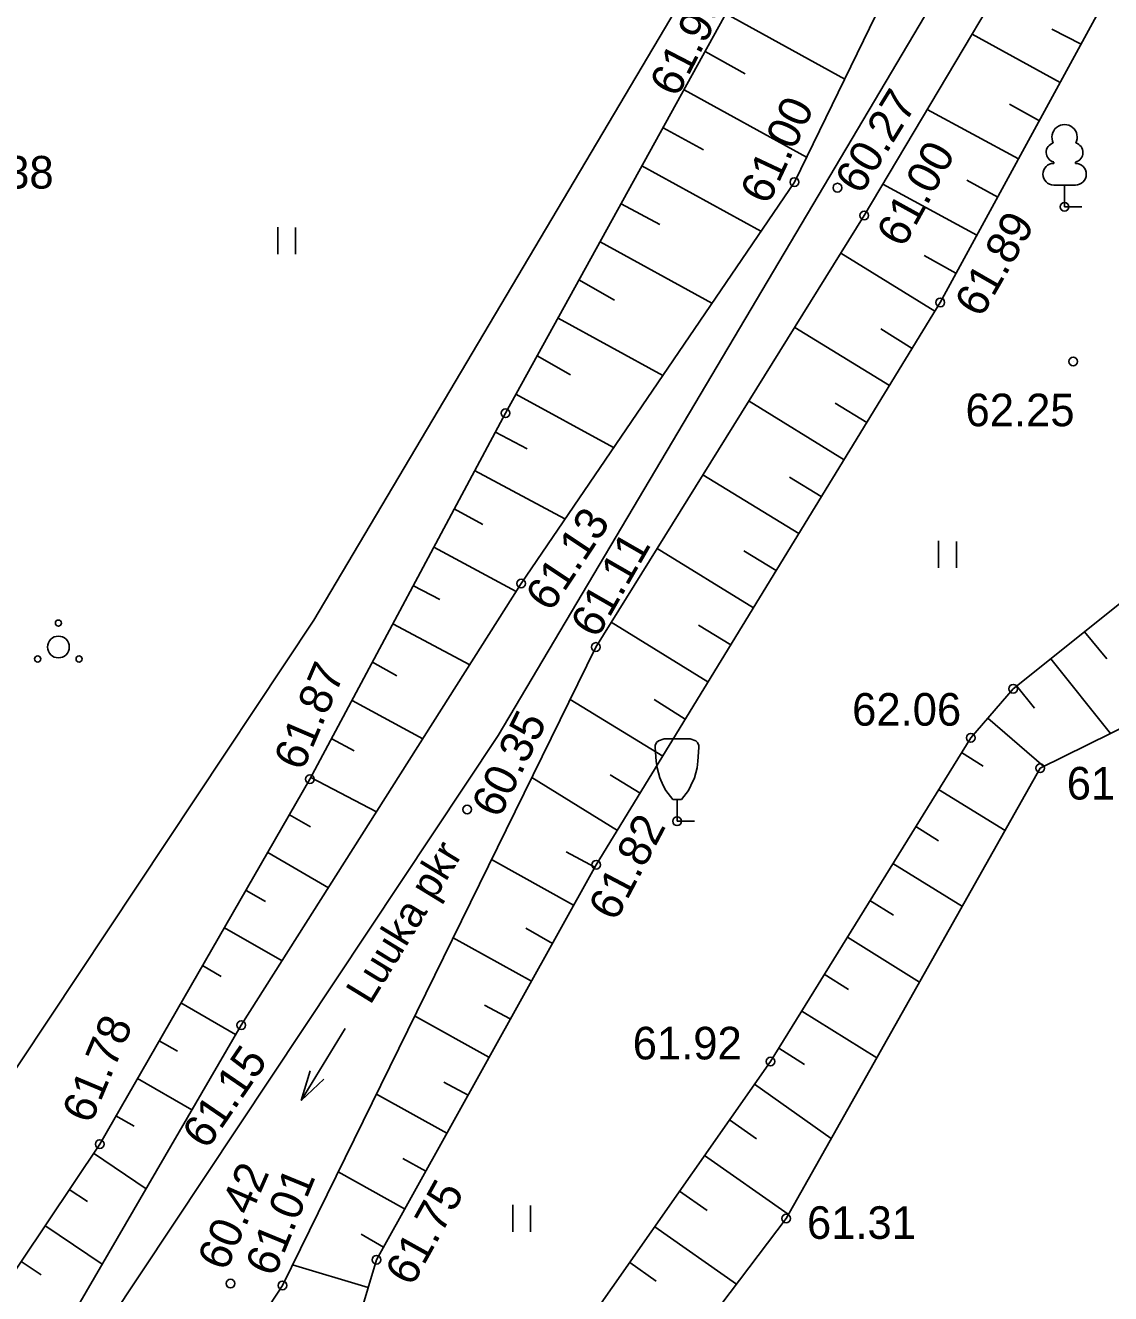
# Model space of a CAD drawing. Extents: x 631971 to 635284, y 6450547 to 6453247.
# Drawn here: x 633599.03 to 633624.01, y 6451726.2 to 6451755.38 of the extents above; entities that cross this region are included whole.
import ezdxf

# ---------------------------------------------------------------- set-up
doc = ezdxf.new("R2010")
doc.units = 0
for name, color, linetype in [('Default', 7, 'Continuous'), ('Level 10', 7, 'Continuous'), ('Level 19', 7, 'Continuous'), ('Level 34', 7, 'Continuous'), ('Level 35', 7, 'Continuous'), ('Level 40', 7, 'Continuous'), ('Level 41', 7, 'Continuous'), ('Level 42', 7, 'Continuous'), ('Level 54', 7, 'Continuous'), ('Level 59', 7, 'Continuous'), ('PR_elekter', 7, 'Continuous')]:
    doc.layers.add(name, color=color, linetype=linetype)

# ---------------------------------------------------------------- blocks, each defined once
blk = doc.blocks.new('POINT_DISPLAY')
at = {"layer": 'Default'}
blk.add_line((0, 0), (0, 0), dxfattribs=at)
blk = doc.blocks.new('PUNKT')
at = {"layer": 'PR_elekter'}
blk.add_circle((0, 0), 10000, dxfattribs=at)
blk.add_circle((0, 0), 10000, dxfattribs=at)
blk = doc.blocks.new('VKITPU')
at = {"layer": 'Level 10'}
for p, q in [((-30000, 190000), (30000, 190000)), ((-10000, 50000), (10000, 50000)), ((0, 0), (0, 50000)), ((0, 0), (40000, 0))]:
    blk.add_line(p, q, dxfattribs=at)
for points in [[(-10000, 50000), (-26000, 71000), (-32000, 82000), (-40000, 100000), (-46000, 123000), (-48000, 138000), (-50000, 170000), (-50000, 174000), (-47000, 181000), (-43000, 185000), (-30000, 190000)], [(10000, 50000), (26000, 71000), (32000, 82000), (40000, 100000), (46000, 123000), (48000, 138000), (50000, 170000), (50000, 174000), (47000, 181000), (43000, 185000), (30000, 190000)]]:
    blk.add_lwpolyline(points, dxfattribs=at)
blk = doc.blocks.new('VLAIPU')
at = {"layer": 'Level 10'}
for p, q in [((-25000, 103000), (-25000, 100000)), ((25000, 103000), (25000, 100000)), ((25000, 50000), (-25000, 50000)), ((0, 0), (0, 50000)), ((40000, 0), (0, 0))]:
    blk.add_line(p, q, dxfattribs=at)
for centre, radius, start, end in [((0, 160000), 29155, 332.5799, 207.4201), ((-20000, 125000), 22361, 105.2441, 257.079033), ((20000, 125000), 22361, 282.920967, 74.7559), ((-25000, 75000), 25000, 90.000006, 270), ((25000, 75000), 25000, 270, 89.999994)]:
    blk.add_arc(centre, radius, start, end, dxfattribs=at)
blk = doc.blocks.new('PUNKT_1')
at = {"layer": 'Default'}
blk.add_circle((0, 0), 10000, dxfattribs=at)
blk.add_circle((0, 0), 10000, dxfattribs=at)
blk = doc.blocks.new('VPQQSA_1')
at = {"layer": 'Level 10'}
for centre, radius in [((0, 55), 7.07), ((0, 0), 25), ((-47.6, -27.5), 7.07), ((47.6, -27.5), 7.07)]:
    blk.add_circle(centre, radius, dxfattribs=at)
blk = doc.blocks.new('VHEIN_')
at = {"layer": 'Level 41'}
for p, q in [((0, 62000), (0, 0)), ((41000, 61000), (41000, 0))]:
    blk.add_line(p, q, dxfattribs=at)
blk = doc.blocks.new('VTEESU')
at = {"layer": 'Default'}
for points in [[(0, 0), (0, 0)], [(0, 0), (0, 0)], [(0, 0), (0, 0)], [(0, 0), (194000, 0)], [(194000, 0), (125000, 19000)], [(194000, 0), (125000, -18000)]]:
    blk.add_lwpolyline(points, dxfattribs=at)

msp = doc.modelspace()

# ---------------------------------------------------------------- linework, layer by layer
at = {"layer": 'Level 19'}
msp.add_lwpolyline([(633620, 6451765.87), (633605.67, 6451741.7), (633588.74, 6451716.23), (633581.93, 6451712.89)], dxfattribs=at)
at = {"layer": 'Level 34'}
for points in [[(633641.06, 6451842.03), (633641.49, 6451832.74), (633640.79, 6451823.69), (633639.71, 6451817.6), (633640.47, 6451808.54), (633639.86, 6451799.56), (633639.92, 6451790.77), (633639.36, 6451785.7), (633636.16, 6451783.52), (633632.59, 6451780.08), (633627.88, 6451772.11), (633621.2, 6451760.95), (633616.73, 6451751.78), (633610.44, 6451742.54), (633604, 6451732.38), (633598.48, 6451722.89), (633593.48, 6451714.95), (633590.22, 6451712.7), (633585.03, 6451711.59)], [(633632.23, 6451775.72), (633628.16, 6451768.31), (633623.47, 6451759.64), (633618.34, 6451751.01), (633612.16, 6451741.08), (633604.95, 6451726.39), (633601.9, 6451721.75), (633599.97, 6451716.56), (633596.67, 6451712.85), (633597.26, 6451711.08), (633598.9, 6451710.78)], [(633684.08, 6451693.96), (633682.81, 6451697.6), (633680.77, 6451700.6), (633667.99, 6451711.66), (633660.27, 6451717.77), (633648.1, 6451727.06), (633639.8, 6451732.36), (633628.41, 6451741.26), (633622.39, 6451738.29)], [(633622.39, 6451738.29), (633616.54, 6451727.93), (633613.08, 6451723.36), (633612.61, 6451720.73), (633616.92, 6451717.28), (633625.39, 6451712.29), (633633.37, 6451706.4), (633643.29, 6451700.83), (633651.9, 6451694.57), (633660.98, 6451689.02)]]:
    msp.add_lwpolyline(points, dxfattribs=at)
at = {"layer": 'Level 40'}
msp.add_lwpolyline([(633647.48, 6452138.67), (633643.46, 6452138.36), (633633.85, 6452137.24), (633612.49, 6452130.89), (633593.53, 6452121.25), (633514.3, 6452061.5), (633269.02, 6451859.17), (633265.35, 6451856.15), (633316.98, 6451588.78), (633343.9, 6451596.99), (633370.86, 6451590.92), (633385.34, 6451594.3), (633405.3, 6451613.9), (633415.08, 6451621.47), (633421.45, 6451623.19), (633497.57, 6451665.9), (633592.16, 6451712.34), (633609.91, 6451739.04), (633640.64, 6451790.88), (633648.97, 6452118.07)], close=True, dxfattribs=at)
at = {"layer": 'Level 42'}
for p, q in [((633615.16, 6451755.65), (633617.89, 6451754.15)), ((633622.85, 6451754.07), (633620.82, 6451755.18)), ((633623.33, 6451754.95), (633622.66, 6451755.3)), ((633614.68, 6451754.78), (633615.6, 6451754.27)), ((633614.19, 6451753.9), (633617.01, 6451752.35)), ((633621.89, 6451752.31), (633619.79, 6451753.45)), ((633622.37, 6451753.19), (633621.68, 6451753.57)), ((633613.71, 6451753.03), (633614.64, 6451752.52)), ((633613.22, 6451752.15), (633615.96, 6451750.65)), ((633620.93, 6451750.56), (633618.77, 6451751.73)), ((633621.41, 6451751.43), (633620.7, 6451751.82)), ((633612.74, 6451751.28), (633613.63, 6451750.8)), ((633612.26, 6451750.4), (633614.83, 6451748.99)), ((633619.96, 6451748.81), (633617.8, 6451750.14)), ((633620.45, 6451749.68), (633619.72, 6451750.09)), ((633611.77, 6451749.53), (633612.59, 6451749.06)), ((633611.29, 6451748.65), (633613.7, 6451747.33)), ((633618.92, 6451747.1), (633616.74, 6451748.43)), ((633619.44, 6451747.95), (633618.72, 6451748.4)), ((633610.81, 6451747.78), (633611.58, 6451747.34)), ((633610.32, 6451746.9), (633612.57, 6451745.67)), ((633617.88, 6451745.39), (633615.69, 6451746.74)), ((633618.4, 6451746.25), (633617.67, 6451746.69)), ((633609.85, 6451746.02), (633610.58, 6451745.64)), ((633609.37, 6451745.14), (633611.45, 6451744.03)), ((633616.83, 6451743.69), (633614.62, 6451745.04)), ((633617.35, 6451744.54), (633616.62, 6451744.99)), ((633608.9, 6451744.26), (633609.56, 6451743.9)), ((633608.43, 6451743.38), (633610.33, 6451742.36)), ((633615.79, 6451741.98), (633613.57, 6451743.35)), ((633616.31, 6451742.84), (633615.57, 6451743.29)), ((633607.96, 6451742.49), (633608.57, 6451742.17)), ((633607.49, 6451741.61), (633609.26, 6451740.67)), ((633614.74, 6451740.28), (633612.51, 6451741.65)), ((633615.27, 6451741.13), (633614.52, 6451741.58)), ((633623.41, 6451741.43), (633623.92, 6451740.81)), ((633607.02, 6451740.73), (633607.58, 6451740.42)), ((633622.63, 6451740.81), (633624.01, 6451739.09)), ((633621.85, 6451740.18), (633622.26, 6451739.67)), ((633606.55, 6451739.85), (633608.18, 6451738.97)), ((633613.7, 6451738.57), (633611.57, 6451739.87)), ((633614.22, 6451739.42), (633613.5, 6451739.87)), ((633621.18, 6451739.44), (633622.47, 6451738.33)), ((633606.08, 6451738.97), (633606.6, 6451738.69)), ((633620.58, 6451738.65), (633621.08, 6451738.34)), ((633605.6, 6451738.08), (633607.11, 6451737.29)), ((633612.66, 6451736.86), (633610.69, 6451738.08)), ((633613.18, 6451737.72), (633612.49, 6451738.14)), ((633620.05, 6451737.8), (633621.58, 6451736.86)), ((633605.11, 6451737.22), (633605.59, 6451736.94)), ((633619.53, 6451736.95), (633620.05, 6451736.62)), ((633604.61, 6451736.35), (633606.01, 6451735.54)), ((633612.14, 6451736.01), (633611.48, 6451736.37)), ((633611.65, 6451735.14), (633609.76, 6451736.19)), ((633619, 6451736.1), (633620.6, 6451735.11)), ((633604.11, 6451735.48), (633604.56, 6451735.22)), ((633618.47, 6451735.25), (633619.01, 6451734.91)), ((633603.61, 6451734.62), (633604.94, 6451733.86)), ((633611.16, 6451734.26), (633610.55, 6451734.61)), ((633610.68, 6451733.39), (633608.88, 6451734.39)), ((633617.95, 6451734.4), (633619.61, 6451733.37)), ((633603.11, 6451733.75), (633603.54, 6451733.5)), ((633617.42, 6451733.55), (633617.98, 6451733.2)), ((633602.61, 6451732.89), (633603.87, 6451732.16)), ((633610.19, 6451732.52), (633609.6, 6451732.84)), ((633609.7, 6451731.64), (633607.99, 6451732.59)), ((633616.9, 6451732.7), (633618.63, 6451731.63)), ((633602.11, 6451732.02), (633602.53, 6451731.78)), ((633616.37, 6451731.85), (633616.96, 6451731.47)), ((633601.61, 6451731.15), (633602.86, 6451730.43)), ((633609.22, 6451730.77), (633608.66, 6451731.07)), ((633615.81, 6451731.02), (633617.58, 6451729.77)), ((633608.73, 6451729.89), (633607.11, 6451730.79)), ((633601.11, 6451730.29), (633601.53, 6451730.05)), ((633615.24, 6451730.2), (633615.86, 6451729.76)), ((633600.6, 6451729.43), (633601.81, 6451728.61)), ((633608.25, 6451729.02), (633607.72, 6451729.31)), ((633614.66, 6451729.38), (633616.59, 6451728.03)), ((633607.76, 6451728.15), (633606.23, 6451729)), ((633600.04, 6451728.6), (633600.46, 6451728.32)), ((633614.09, 6451728.56), (633614.72, 6451728.11)), ((633599.48, 6451727.77), (633600.8, 6451726.88)), ((633607.27, 6451727.27), (633606.76, 6451727.57)), ((633613.52, 6451727.74), (633615.4, 6451726.42)), ((633598.93, 6451726.94), (633599.39, 6451726.63)), ((633612.94, 6451726.92), (633613.55, 6451726.49)), ((633606.92, 6451726.34), (633605.18, 6451726.86))]:
    msp.add_line(p, q, dxfattribs=at)
for points in [[(633639.74, 6451841.77), (633639.44, 6451831.82), (633638.46, 6451822.05), (633637.28, 6451812.49), (633637.59, 6451802.2), (633636.91, 6451790.64), (633633.56, 6451785.55), (633631.28, 6451781.87), (633625.58, 6451773.6), (633620.17, 6451764.38), (633615.24, 6451755.8), (633610.08, 6451746.46), (633605.58, 6451738.04), (633600.74, 6451729.64), (633595.31, 6451721.54), (633589.48, 6451714.39), (633584.81, 6451713.21)], [(633600.21, 6451711.82), (633600.17, 6451713.77), (633603.79, 6451717.73), (633605.45, 6451721.41), (633607.11, 6451726.98), (633612.17, 6451736.07), (633620.09, 6451749.01), (633623.64, 6451755.52), (633628.82, 6451764.45), (633633.33, 6451773.83), (633634.71, 6451775.43)], [(633687.74, 6451702.54), (633680.64, 6451707.44), (633670.45, 6451714.21), (633661.04, 6451720.48), (633648.55, 6451729.04), (633641.19, 6451735.44), (633628.06, 6451743.34), (633624.64, 6451742.41), (633621.77, 6451740.12), (633620.79, 6451738.99), (633616.18, 6451731.54), (633610.74, 6451723.78), (633609.25, 6451720.68), (633611.15, 6451718.35), (633616.02, 6451715.51), (633623.96, 6451711.03), (633632.49, 6451704.83), (633641.88, 6451699.33), (633656.07, 6451690.51)]]:
    msp.add_lwpolyline(points, dxfattribs=at)

# ---------------------------------------------------------------- block references
at = {"layer": 'Level 10'}
for name, p, xscale, yscale in [('VLAIPU', (633622.95, 6451751.21), 1.0000000000002532e-05, 1.0000000000002532e-05), ('VPQQSA_1', (633599.79, 6451741.08), 0.010000000000002531, 0.010000000000002531), ('VKITPU', (633614.03, 6451737.07), 1.0000000000002532e-05, 1.0000000000002532e-05)]:
    msp.add_blockref(name, p, dxfattribs=dict(at, xscale=xscale, yscale=yscale))
at = {"layer": 'Level 35', "xscale": 1.000000000000253e-05, "yscale": 1.000000000000253e-05, "rotation": -121.39834827631996}
msp.add_blockref('VTEESU', (633606.39, 6451732.3), dxfattribs=at)
at = {"layer": 'Level 41', "xscale": 1.0000000000002532e-05, "yscale": 1.0000000000002532e-05}
for p in [(633604.84, 6451750.12), (633620.05, 6451742.9), (633610.25, 6451727.62)]:
    msp.add_blockref('VHEIN_', p, dxfattribs=at)
at = {"layer": 'Level 54'}
for name, p, xscale, yscale in [('POINT_DISPLAY', (633616.73, 6451751.78), 0.010000000000002531, 0.010000000000002531), ('POINT_DISPLAY', (633617.72, 6451751.65), 0.010000000000002531, 0.010000000000002531), ('PUNKT', (633622.95, 6451751.21), 1.0000000000002532e-05, 1.0000000000002532e-05), ('POINT_DISPLAY', (633622.95, 6451751.21), 0.010000000000002531, 0.010000000000002531), ('POINT_DISPLAY', (633618.34, 6451751.01), 0.010000000000002531, 0.010000000000002531), ('POINT_DISPLAY', (633620.09, 6451749.01), 0.010000000000002531, 0.010000000000002531), ('POINT_DISPLAY', (633623.15, 6451747.65), 0.010000000000002531, 0.010000000000002531), ('PUNKT', (633610.08, 6451746.46), 1.0000000000002532e-05, 1.0000000000002532e-05), ('POINT_DISPLAY', (633610.08, 6451746.46), 0.010000000000002531, 0.010000000000002531), ('POINT_DISPLAY', (633610.44, 6451742.54), 0.010000000000002531, 0.010000000000002531), ('POINT_DISPLAY', (633612.16, 6451741.08), 0.010000000000002531, 0.010000000000002531), ('PUNKT', (633621.77, 6451740.12), 1.0000000000002532e-05, 1.0000000000002532e-05), ('POINT_DISPLAY', (633621.77, 6451740.12), 0.010000000000002531, 0.010000000000002531), ('POINT_DISPLAY', (633620.79, 6451738.99), 0.010000000000002531, 0.010000000000002531), ('POINT_DISPLAY', (633622.39, 6451738.29), 0.010000000000002531, 0.010000000000002531), ('POINT_DISPLAY', (633605.58, 6451738.04), 0.010000000000002531, 0.010000000000002531), ('POINT_DISPLAY', (633609.2, 6451737.34), 0.010000000000002531, 0.010000000000002531), ('PUNKT', (633614.03, 6451737.07), 1.0000000000002532e-05, 1.0000000000002532e-05), ('POINT_DISPLAY', (633614.03, 6451737.07), 0.010000000000002531, 0.010000000000002531), ('POINT_DISPLAY', (633612.17, 6451736.07), 0.010000000000002531, 0.010000000000002531), ('POINT_DISPLAY', (633604, 6451732.38), 0.010000000000002531, 0.010000000000002531), ('POINT_DISPLAY', (633616.18, 6451731.54), 0.010000000000002531, 0.010000000000002531), ('POINT_DISPLAY', (633600.74, 6451729.64), 0.010000000000002531, 0.010000000000002531), ('POINT_DISPLAY', (633616.54, 6451727.93), 0.010000000000002531, 0.010000000000002531), ('POINT_DISPLAY', (633607.11, 6451726.98), 0.010000000000002531, 0.010000000000002531), ('POINT_DISPLAY', (633603.75, 6451726.43), 0.010000000000002531, 0.010000000000002531), ('POINT_DISPLAY', (633604.95, 6451726.39), 0.010000000000002531, 0.010000000000002531)]:
    msp.add_blockref(name, p, dxfattribs=dict(at, xscale=xscale, yscale=yscale))
at = {"layer": 'Level 59', "xscale": 1.0000000000002532e-05, "yscale": 1.0000000000002532e-05}
for p in [(633616.73, 6451751.78), (633617.72, 6451751.65), (633618.34, 6451751.01), (633620.09, 6451749.01), (633623.15, 6451747.65), (633610.44, 6451742.54), (633612.16, 6451741.08), (633620.79, 6451738.99), (633622.39, 6451738.29), (633605.58, 6451738.04), (633609.2, 6451737.34), (633612.17, 6451736.07), (633604, 6451732.38), (633616.18, 6451731.54), (633600.74, 6451729.64), (633616.54, 6451727.93), (633607.11, 6451726.98), (633603.75, 6451726.43), (633604.95, 6451726.39)]:
    msp.add_blockref('PUNKT_1', p, dxfattribs=at)

# ---------------------------------------------------------------- texts
at = {"layer": 'Level 35'}
msp.add_text('Luuka pkr', height=0.7, rotation=58.5306, dxfattribs=at).set_placement((633606.968, 6451732.823))
at = {"layer": 'Level 59'}
for s, height, rotation, p in [('61.96', 0.75, 62.6459, (633614.03, 6451753.7)), ('60.27', 0.75, 58.3443, (633618.26, 6451751.46)), ('61.00', 0.7499, 64.8086, (633616.13, 6451751.23)), ('61.00', 0.7499, 61.1286, (633619.24, 6451750.24)), ('61.89', 0.75, 60.095, (633621.03, 6451748.63)), ('61.13', 0.7499, 56.3578, (633611.12, 6451741.86)), ('61.11', 0.75, 60.1071, (633612.19, 6451741.25)), ('61.87', 0.75, 66.8572, (633605.41, 6451738.2)), ('60.35', 0.7499, 63.8058, (633609.94, 6451737.11)), ('61.82', 0.75, 62.2833, (633612.62, 6451734.74)), ('61.78', 0.75, 67.253, (633600.54, 6451730.08)), ('61.15', 0.75, 55.618, (633603.21, 6451729.49)), ('60.42', 0.75, 66.3654, (633603.65, 6451726.69)), ('61.01', 0.75, 67.6251, (633604.76, 6451726.56)), ('61.75', 0.75, 60.9776, (633607.93, 6451726.34))]:
    msp.add_text(s, height=height, rotation=rotation, dxfattribs=at).set_placement(p)
for s, p in [('62.38', (633597.17, 6451751.63)), ('62.25', (633620.67, 6451746.16)), ('62.06', (633618.06, 6451739.27)), ('61.42', (633623, 6451737.57)), ('61.92', (633613.01, 6451731.59)), ('61.31', (633617.02, 6451727.46))]:
    msp.add_text(s, height=0.75, dxfattribs=at).set_placement(p)

doc.saveas('drawing.dxf')
